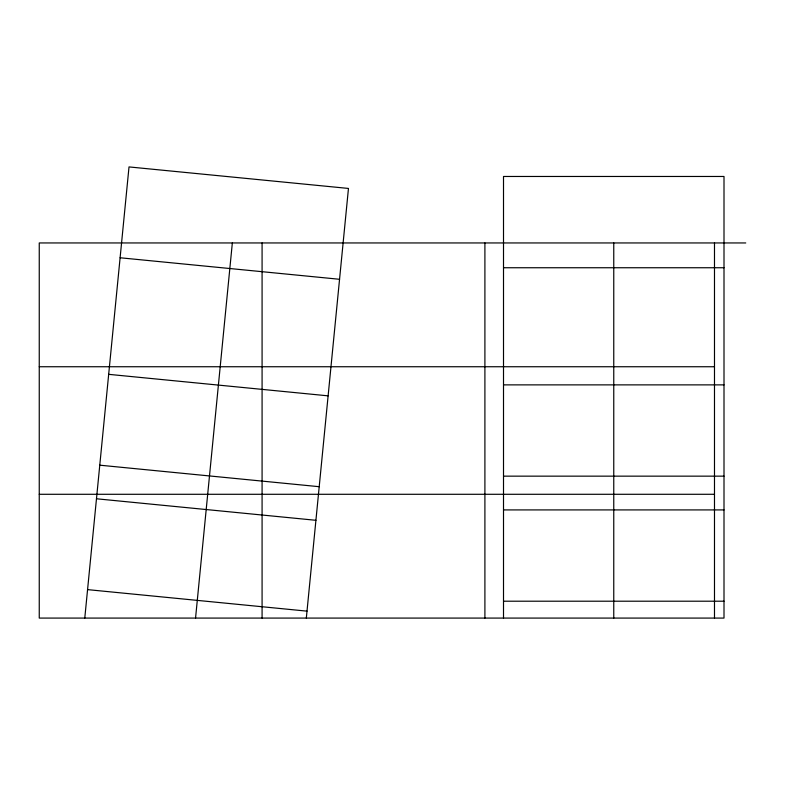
<?xml version="1.0" encoding="UTF-8"?>
<svg xmlns="http://www.w3.org/2000/svg" width="785" height="785" viewBox="0 0 785 785"><rect width="100%" height="100%" fill="white"/><g stroke="black" fill="none" stroke-linecap="round" stroke-linejoin="round"><path stroke-width="1.18" d="M262.082 618.08L262.082 242.948M484.904 618.08L484.904 242.948M84.78 618.08L129.015 166.92L348.462 188.439L306.327 618.08M195.553 618.08L232.34 242.948M745.75 242.948L39.25 242.948L39.25 618.08L724.005 618.08L724.005 176.468L503.509 176.468L503.509 618.08M503.509 267.744L724.005 267.744M39.25 366.742L714.487 366.742M503.509 384.876L724.005 384.876M503.509 476.152L724.005 476.152M39.25 494.285L714.487 494.285M503.509 509.916L724.005 509.916M503.509 601.202L724.005 601.202M120.105 257.765L339.552 279.283M108.683 374.337L328.12 395.846M99.773 465.181L319.21 486.7M96.476 498.779L315.923 520.298M87.567 589.623L307.013 611.142M714.487 242.948L714.487 618.08M613.762 242.948L613.762 618.08"/></g></svg>
